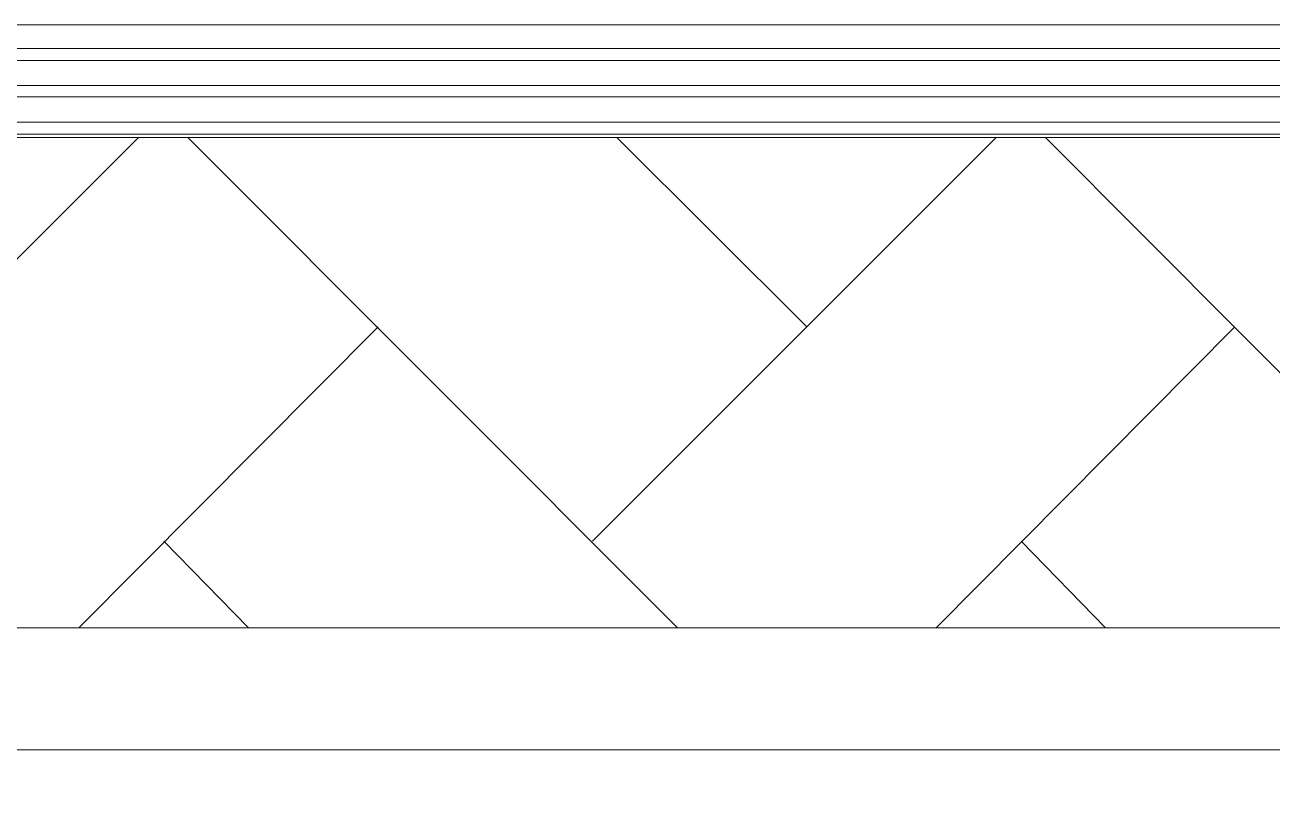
# Model space of a CAD drawing. Header units: millimetres. Extents: x 2928 to 3112, y 1220 to 1280.
# Drawn here: x 2976.336 to 2978.905, y 1262.905 to 1264.532 of the extents above; entities that cross this region are included whole.
import ezdxf

# ---------------------------------------------------------------- set-up
doc = ezdxf.new("R2010")
doc.units = ezdxf.units.MM

msp = doc.modelspace()

# ---------------------------------------------------------------- linework, layer by layer
at = {"color": 9, "linetype": 'Continuous', "lineweight": 13, "true_color": 0xbababa}
for points in [[(2957.29321, 1264.53229), (2983.03191, 1264.53229), (2983.03191, 1264.53229)], [(2957.29321, 1264.48395), (2983.03191, 1264.48395), (2983.03191, 1264.48395)], [(2957.29321, 1264.45895), (2983.03191, 1264.45895), (2983.03191, 1264.45895)], [(2957.29321, 1264.40729), (2983.03191, 1264.40729), (2983.03191, 1264.40729)], [(2957.29321, 1264.38395), (2983.03191, 1264.38395), (2983.03191, 1264.38395)], [(2957.29321, 1264.33228), (2983.03191, 1264.33228), (2983.03191, 1264.33228)], [(2957.29321, 1264.30728), (2983.03191, 1264.30728), (2983.03191, 1264.30728)], [(2975.73848, 1263.46894), (2976.57015, 1264.30062), (2976.57015, 1264.30062)], [(2977.68017, 1263.2906), (2976.67182, 1264.30062), (2976.67182, 1264.30062)], [(2977.50517, 1263.46894), (2978.33685, 1264.30062), (2978.33685, 1264.30062)], [(2977.94684, 1263.91061), (2977.55517, 1264.30062), (2977.55517, 1264.30062)], [(2979.4452, 1263.2906), (2978.43851, 1264.30062), (2978.43851, 1264.30062)], [(2976.44682, 1263.2906), (2977.06349, 1263.91061), (2977.06349, 1263.91061)], [(2978.21351, 1263.2906), (2978.82852, 1263.91061), (2978.82852, 1263.91061)], [(2976.79682, 1263.2906), (2976.62182, 1263.46894), (2976.62182, 1263.46894)], [(2978.56185, 1263.2906), (2978.38851, 1263.46894), (2978.38851, 1263.46894)]]:
    msp.add_lwpolyline(points, dxfattribs=at)
at = {"color": 7, "linetype": 'Continuous', "lineweight": 5, "true_color": 0x000007}
msp.add_lwpolyline([(2983.03191, 1264.30062), (2957.29321, 1264.30062), (2957.29321, 1264.30062)], dxfattribs=at)
at = {"color": 252, "linetype": 'Continuous', "lineweight": 13, "true_color": 0x989898}
msp.add_lwpolyline([(2982.2769, 1240.06027), (2940.24797, 1240.06027), (2940.24797, 1263.2906), (2982.2769, 1263.2906)], close=True, dxfattribs=at)
at = {"color": 7, "linetype": 'Continuous', "lineweight": 20, "true_color": 0x000007}
msp.add_lwpolyline([(2957.20821, 1263.03893), (2982.02523, 1263.03893), (2982.02523, 1240.31361), (2957.20821, 1240.31361), (2957.20821, 1240.06027), (2982.2769, 1240.06027), (2982.2769, 1263.2906), (2957.20821, 1263.2906)], close=True, dxfattribs=at)

doc.saveas('drawing.dxf')
